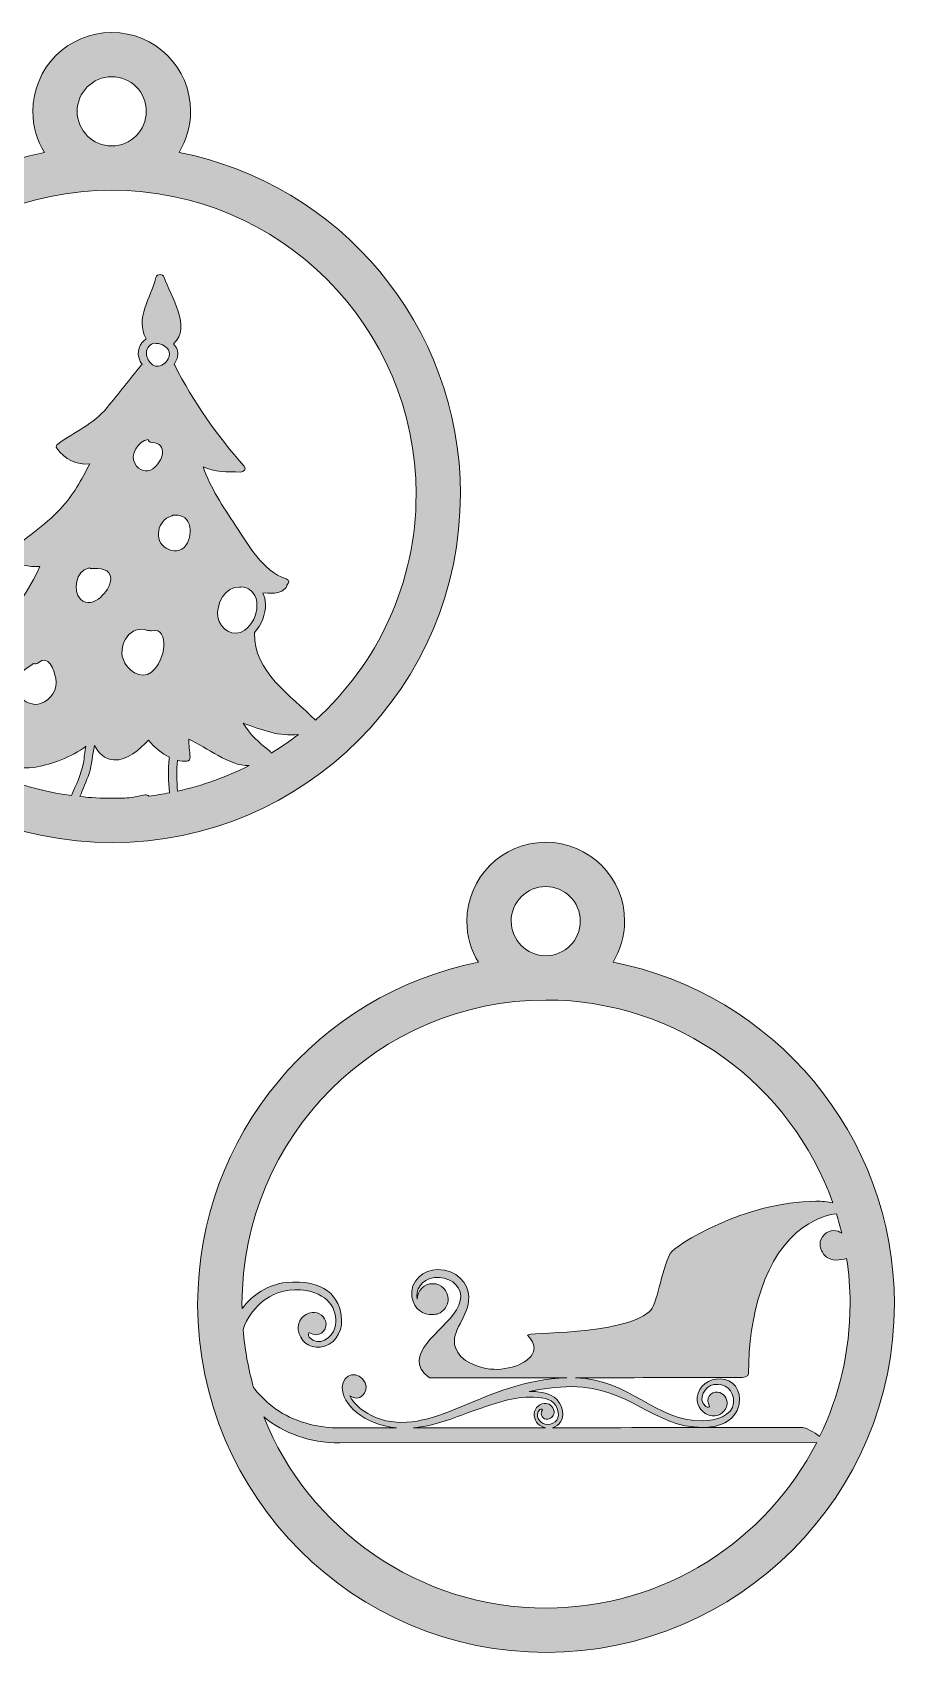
# Model space of a CAD drawing. Header units: inches. Extents: x -1104 to 5451, y -3757 to -136.
# Drawn here: x 1933 to 2419, y -3755 to -2841 of the extents above; entities that cross this region are included whole.
import ezdxf

# ---------------------------------------------------------------- set-up
doc = ezdxf.new("R2010")
doc.units = ezdxf.units.IN
doc.header["$MEASUREMENT"] = 0
doc.layers.add('Layer 1', color=7, linetype='Continuous')

# ---------------------------------------------------------------- blocks, each defined once
blk = doc.blocks.new('block 4')
at = {"layer": 'Layer 1', "true_color": 0xf8ca98}
h = blk.add_hatch(color=31, dxfattribs=at)
h.dxf.hatch_style = 2
edge = h.paths.add_edge_path()
edge.add_spline(control_points=[(2174.1, -3101.42), (2174.02, -3006.05), (2105.66, -2926.41), (2015.39, -2908.74), (2019.54, -2901.98), (2021.92, -2894.04), (2021.91, -2885.55), (2021.89, -2861.01), (2001.91, -2841.07), (1977.37, -2841.09), (1952.83, -2841.11), (1932.89, -2861.08), (1932.91, -2885.62), (1932.92, -2894.11), (1935.32, -2902.05), (1939.47, -2908.81), (1849.24, -2926.63), (1781.02, -3006.39), (1781.1, -3101.76), (1781.19, -3210.11), (1869.42, -3298.18), (1977.77, -3298.09), (2086.12, -3297.99), (2174.19, -3209.77), (2174.1, -3101.42)], knot_values=[0, 0, 0, 0, 1, 1, 1, 2, 2, 2, 3, 3, 3, 4, 4, 4, 5, 5, 5, 6, 6, 6, 7, 7, 7, 8, 8, 8, 8], degree=3, periodic=1)
edge = h.paths.add_edge_path()
edge.add_spline(control_points=[(1977.4, -2866.09), (1988.15, -2866.08), (1996.9, -2874.81), (1996.91, -2885.57), (1996.92, -2896.32), (1988.18, -2905.08), (1977.43, -2905.09), (1966.68, -2905.1), (1957.92, -2896.35), (1957.91, -2885.6), (1957.9, -2874.84), (1966.65, -2866.1), (1977.4, -2866.09)], knot_values=[0, 0, 0, 0, 1, 1, 1, 2, 2, 2, 3, 3, 3, 4, 4, 4, 4], degree=3, periodic=1)
edge = h.paths.add_edge_path()
edge.add_spline(control_points=[(2009.99, -3270), (2006.14, -3270.74), (2002.25, -3271.35), (1998.32, -3271.83), (1997.85, -3271.35), (1997.14, -3271.05), (1996.26, -3271.19), (1993.73, -3271.61), (1991.21, -3272.14), (1988.7, -3272.72), (1985.07, -3272.95), (1981.43, -3273.08), (1977.75, -3273.09), (1971.56, -3273.09), (1965.45, -3272.76), (1959.43, -3272.12), (1961.24, -3267.8), (1963.14, -3263.51), (1964.65, -3259.07), (1966.39, -3254.01), (1966.51, -3248.52), (1967.61, -3243.33), (1970, -3247.57), (1973.28, -3251.01), (1978.6, -3251.4), (1986.13, -3251.95), (1992.99, -3245.48), (1998.16, -3240.37), (2001.49, -3244.27), (2005.63, -3247.8), (2010.05, -3249.96), (2009.92, -3250.18), (2009.83, -3250.42), (2009.81, -3250.71), (2009.29, -3257), (2009.3, -3263.58), (2009.99, -3270)], knot_values=[0, 0, 0, 0, 1, 1, 1, 2, 2, 2, 3, 3, 3, 4, 4, 4, 5, 5, 5, 6, 6, 6, 7, 7, 7, 8, 8, 8, 9, 9, 9, 10, 10, 10, 11, 11, 11, 12, 12, 12, 12], degree=3, periodic=1)
edge = h.paths.add_edge_path()
edge.add_spline(control_points=[(1959.86, -3160.81), (1955.07, -3156.13), (1957.32, -3144.48), (1964.33, -3143.33), (1964.52, -3143.29), (1964.63, -3143.22), (1964.8, -3143.16), (1965.2, -3143.38), (1965.66, -3143.54), (1966.21, -3143.5), (1970.44, -3143.25), (1976.8, -3143.59), (1976.82, -3149.17), (1976.84, -3153.24), (1973.96, -3157.24), (1971, -3159.78), (1967.78, -3162.55), (1963.26, -3164.11), (1959.86, -3160.81)], knot_values=[0, 0, 0, 0, 1, 1, 1, 2, 2, 2, 3, 3, 3, 4, 4, 4, 5, 5, 5, 6, 6, 6, 6], degree=3, periodic=1)
edge = h.paths.add_edge_path()
edge.add_spline(control_points=[(1998.02, -3070.73), (1998.14, -3071.53), (1998.77, -3072.26), (2000.01, -3072.32), (2009.65, -3072.73), (2006.17, -3083.29), (2000.66, -3087.19), (1997, -3089.76), (1992.79, -3088.14), (1990.55, -3084.51), (1987.28, -3079.22), (1992.39, -3071.46), (1998.02, -3070.73)], knot_values=[0, 0, 0, 0, 1, 1, 1, 2, 2, 2, 3, 3, 3, 4, 4, 4, 4], degree=3, periodic=1)
edge = h.paths.add_edge_path()
edge.add_spline(control_points=[(1997.08, -3020.61), (1997.66, -3018.46), (1999.94, -3015.89), (2002.42, -3016.46), (2002.82, -3016.55), (2003.25, -3016.57), (2003.66, -3016.52), (2003.73, -3016.55), (2003.77, -3016.58), (2003.83, -3016.6), (2006.7, -3017.42), (2010.08, -3019.01), (2009.99, -3022.48), (2009.91, -3025.05), (2007.99, -3027.58), (2005.75, -3028.73), (2003.14, -3030.07), (2000.85, -3029.35), (1999, -3027.13), (1997.56, -3025.42), (1996.51, -3022.85), (1997.08, -3020.61)], knot_values=[0, 0, 0, 0, 1, 1, 1, 2, 2, 2, 3, 3, 3, 4, 4, 4, 5, 5, 5, 6, 6, 6, 7, 7, 7, 7], degree=3, periodic=1)
edge = h.paths.add_edge_path()
edge.add_spline(control_points=[(1997.66, -3178.36), (1998, -3178.47), (1998.33, -3178.52), (1998.63, -3178.51), (1998.98, -3178.61), (1999.38, -3178.68), (1999.84, -3178.57), (2005.59, -3177.29), (2006.95, -3182.35), (2006.72, -3187.16), (2006.48, -3192.51), (2004.15, -3198.49), (1999.88, -3201.88), (1993.82, -3206.74), (1985.75, -3200.65), (1983.79, -3194.48), (1981.03, -3185.78), (1988.07, -3175.05), (1997.66, -3178.36)], knot_values=[0, 0, 0, 0, 1, 1, 1, 2, 2, 2, 3, 3, 3, 4, 4, 4, 5, 5, 5, 6, 6, 6, 6], degree=3, periodic=1)
edge = h.paths.add_edge_path()
edge.add_spline(control_points=[(2008.08, -3131.93), (2000.76, -3127.78), (2003.33, -3116.07), (2010.95, -3113.92), (2011.38, -3113.81), (2011.68, -3113.61), (2011.89, -3113.39), (2015.93, -3112.94), (2019.56, -3114.15), (2021.04, -3118.49), (2022.32, -3122.29), (2021.56, -3126.9), (2019.35, -3130.18), (2016.55, -3134.36), (2012.13, -3134.24), (2008.08, -3131.93)], knot_values=[0, 0, 0, 0, 1, 1, 1, 2, 2, 2, 3, 3, 3, 4, 4, 4, 5, 5, 5, 5], degree=3, periodic=1)
edge = h.paths.add_edge_path()
edge.add_spline(control_points=[(2014.57, -3269.06), (2014, -3263.26), (2014, -3257.34), (2014.45, -3251.62), (2016.22, -3252.08), (2017.99, -3252.3), (2019.77, -3252.18), (2021, -3252.11), (2021.75, -3251.03), (2021.63, -3249.9), (2021.31, -3246.47), (2020.96, -3243.11), (2020.86, -3239.77), (2031.25, -3244.42), (2043.49, -3254.87), (2054.89, -3254.65), (2042.26, -3261.05), (2028.74, -3265.93), (2014.57, -3269.06)], knot_values=[0, 0, 0, 0, 1, 1, 1, 2, 2, 2, 3, 3, 3, 4, 4, 4, 5, 5, 5, 6, 6, 6, 6], degree=3, periodic=1)
edge = h.paths.add_edge_path()
edge.add_spline(control_points=[(2049.54, -3154.02), (2049.98, -3154.06), (2050.34, -3153.99), (2050.66, -3153.86), (2062.82, -3154.96), (2061.02, -3172.19), (2052.43, -3178.25), (2046.15, -3182.71), (2038.44, -3177.75), (2037.32, -3170.92), (2036.13, -3163.69), (2041.27, -3153.35), (2049.54, -3154.02)], knot_values=[0, 0, 0, 0, 1, 1, 1, 2, 2, 2, 3, 3, 3, 4, 4, 4, 4], degree=3, periodic=1)
edge = h.paths.add_edge_path()
edge.add_spline(control_points=[(2067.4, -3247.64), (2067.23, -3247.15), (2066.88, -3246.7), (2066.47, -3246.39), (2060.58, -3242.02), (2055.19, -3236.8), (2051.52, -3230.7), (2061.88, -3234.34), (2072.3, -3238.54), (2082.68, -3237.03), (2077.79, -3240.83), (2072.69, -3244.37), (2067.4, -3247.64)], knot_values=[0, 0, 0, 0, 1, 1, 1, 2, 2, 2, 3, 3, 3, 4, 4, 4, 4], degree=3, periodic=1)
edge = h.paths.add_edge_path()
edge.add_spline(control_points=[(2092.29, -3228.98), (2078.43, -3215.27), (2057.28, -3201.37), (2057.94, -3179.9), (2057.95, -3179.76), (2057.9, -3179.67), (2057.88, -3179.55), (2062.04, -3175.47), (2064.22, -3169.06), (2064.13, -3163.55), (2064.1, -3161.19), (2063.58, -3159.11), (2062.73, -3157.35), (2064.44, -3157.11), (2066.6, -3157.48), (2068.09, -3157.4), (2070.93, -3157.26), (2073.95, -3156.48), (2075.78, -3154.15), (2076.13, -3153.69), (2076.26, -3153.23), (2076.2, -3152.81), (2077.5, -3151.98), (2077.84, -3150), (2075.8, -3149.3), (2062.17, -3144.63), (2054.83, -3130.56), (2047.29, -3119.25), (2039.95, -3108.24), (2033.3, -3098.35), (2029, -3086.07), (2035.37, -3089.21), (2042.59, -3088.86), (2050.13, -3089.04), (2051.9, -3089.09), (2053.56, -3087.43), (2052.12, -3085.82), (2036.71, -3068.43), (2023.56, -3049.42), (2012.92, -3028.77), (2012.83, -3028.6), (2012.73, -3028.47), (2012.61, -3028.34), (2013.57, -3026.99), (2014.25, -3025.44), (2014.56, -3023.82), (2015.13, -3020.91), (2014.05, -3018.52), (2012.22, -3016.68), (2023.04, -3007.44), (2010.27, -2989.65), (2007.03, -2979.29), (2006.32, -2977.04), (2002.97, -2977.09), (2002.38, -2979.39), (1999.38, -2991.16), (1990.46, -3002.05), (1996.79, -3013.96), (1993.08, -3016.37), (1991.23, -3021.34), (1993.22, -3026.04), (1993.59, -3026.9), (1994.06, -3027.69), (1994.57, -3028.45), (1994.41, -3028.56), (1994.26, -3028.69), (1994.11, -3028.85), (1987.53, -3036.68), (1981.26, -3044.8), (1974.76, -3052.72), (1966.93, -3062.3), (1956.59, -3066.14), (1946.99, -3073.25), (1946.28, -3073.76), (1945.82, -3074.82), (1946.38, -3075.63), (1950.85, -3082), (1957.72, -3085.13), (1965, -3084.49), (1960.41, -3093.56), (1955.81, -3102.03), (1948.38, -3109.9), (1939.49, -3119.3), (1928.61, -3126.87), (1918.25, -3134.55), (1917.11, -3135.4), (1917.22, -3136.99), (1918.43, -3137.72), (1924.41, -3141.38), (1930.67, -3142.66), (1936.87, -3142.34), (1927.89, -3162.63), (1913.41, -3178.61), (1896.47, -3192.73), (1895.63, -3193.44), (1895.26, -3194.72), (1896.21, -3195.55), (1903.49, -3201.95), (1913.11, -3202.64), (1922.51, -3200.32), (1920.37, -3202.55), (1918.83, -3205.08), (1918.51, -3208.06), (1914.1, -3223.87), (1895.47, -3231.68), (1882.46, -3239.33), (1880.93, -3240.24), (1881.77, -3242.3), (1883.18, -3242.76), (1892.43, -3245.76), (1905.31, -3246.66), (1916.75, -3244.23), (1915.81, -3245.63), (1914.95, -3247.09), (1914.21, -3248.51), (1913.76, -3249.37), (1914.32, -3250.39), (1915.05, -3250.86), (1916.01, -3251.46), (1917.04, -3252.19), (1918.12, -3252.62), (1918.27, -3252.78), (1918.42, -3252.96), (1918.66, -3253.11), (1927.06, -3258.55), (1938.25, -3255.14), (1946.93, -3252.09), (1952.04, -3250.29), (1956.98, -3247.79), (1961.49, -3244.75), (1961.97, -3244.43), (1962.4, -3244.02), (1962.84, -3243.64), (1962.28, -3246.77), (1961.94, -3249.97), (1961.42, -3253.07), (1960.3, -3259.49), (1957.27, -3265.52), (1954.66, -3271.55), (1870.96, -3260.31), (1806.17, -3188.47), (1806.1, -3101.73), (1806.02, -3007.16), (1882.88, -2930.17), (1977.45, -2930.09), (2072.02, -2930), (2149.02, -3006.87), (2149.1, -3101.44), (2149.14, -3152), (2127.18, -3197.53), (2092.29, -3228.98)], knot_values=[0, 0, 0, 0, 1, 1, 1, 2, 2, 2, 3, 3, 3, 4, 4, 4, 5, 5, 5, 6, 6, 6, 7, 7, 7, 8, 8, 8, 9, 9, 9, 10, 10, 10, 11, 11, 11, 12, 12, 12, 13, 13, 13, 14, 14, 14, 15, 15, 15, 16, 16, 16, 17, 17, 17, 18, 18, 18, 19, 19, 19, 20, 20, 20, 21, 21, 21, 22, 22, 22, 23, 23, 23, 24, 24, 24, 25, 25, 25, 26, 26, 26, 27, 27, 27, 28, 28, 28, 29, 29, 29, 30, 30, 30, 31, 31, 31, 32, 32, 32, 33, 33, 33, 34, 34, 34, 35, 35, 35, 36, 36, 36, 37, 37, 37, 38, 38, 38, 39, 39, 39, 40, 40, 40, 41, 41, 41, 42, 42, 42, 43, 43, 43, 44, 44, 44, 45, 45, 45, 46, 46, 46, 47, 47, 47, 48, 48, 48, 49, 49, 49, 50, 50, 50, 50], degree=3, periodic=1)
edge = h.paths.add_edge_path()
edge.add_spline(control_points=[(1937.33, -3219.64), (1930.27, -3222.04), (1921.15, -3214.24), (1923.42, -3206.91), (1924.74, -3202.64), (1929.33, -3199.69), (1933.28, -3197.1), (1934.18, -3197.35), (1935.2, -3197.27), (1935.9, -3196.63), (1941.66, -3191.27), (1945, -3200.85), (1945.85, -3205.36), (1947.04, -3211.67), (1943.31, -3217.59), (1937.33, -3219.64)], knot_values=[0, 0, 0, 0, 1, 1, 1, 2, 2, 2, 3, 3, 3, 4, 4, 4, 5, 5, 5, 5], degree=3, periodic=1)
h = blk.add_hatch(color=31, dxfattribs=at)
h.dxf.hatch_style = 2
edge = h.paths.add_edge_path()
edge.add_spline(control_points=[(2260.19, -3365.53), (2264.32, -3358.77), (2266.71, -3350.83), (2266.71, -3342.34), (2266.69, -3317.8), (2246.71, -3297.85), (2222.17, -3297.88), (2197.63, -3297.9), (2177.69, -3317.87), (2177.71, -3342.41), (2177.71, -3350.9), (2180.11, -3358.84), (2184.27, -3365.6), (2094.03, -3383.42), (2025.81, -3463.17), (2025.89, -3558.54), (2025.99, -3666.89), (2114.21, -3754.97), (2222.56, -3754.87), (2330.91, -3754.78), (2418.99, -3666.56), (2418.89, -3558.21), (2418.81, -3462.84), (2350.44, -3383.19), (2260.19, -3365.53)], knot_values=[0, 0, 0, 0, 1, 1, 1, 2, 2, 2, 3, 3, 3, 4, 4, 4, 5, 5, 5, 6, 6, 6, 7, 7, 7, 8, 8, 8, 8], degree=3, periodic=1)
edge = h.paths.add_edge_path()
edge.add_spline(control_points=[(2222.19, -3322.88), (2232.94, -3322.87), (2241.7, -3331.6), (2241.71, -3342.36), (2241.72, -3353.11), (2232.97, -3361.87), (2222.22, -3361.88), (2211.46, -3361.88), (2202.72, -3353.14), (2202.71, -3342.39), (2202.7, -3331.63), (2211.43, -3322.88), (2222.19, -3322.88)], knot_values=[0, 0, 0, 0, 1, 1, 1, 2, 2, 2, 3, 3, 3, 4, 4, 4, 4], degree=3, periodic=1)
edge = h.paths.add_edge_path()
edge.add_spline(control_points=[(2222.24, -3386.88), (2296.87, -3386.81), (2360.56, -3434.68), (2384.13, -3501.35), (2381.22, -3500.69), (2378, -3500.34), (2374.54, -3500.34), (2334.86, -3500.38), (2294.69, -3525.33), (2292.44, -3529.84), (2287.13, -3540.47), (2285.29, -3558.66), (2280.57, -3562.76), (2265.4, -3575.98), (2210.55, -3574.21), (2211.89, -3575.95), (2215.48, -3579.65), (2215.75, -3582.42), (2215.58, -3583.94), (2214.8, -3591.09), (2201.64, -3596.2), (2190.99, -3595.04), (2184.88, -3594.37), (2173.88, -3591.03), (2171.29, -3582.96), (2168.07, -3572.91), (2178.86, -3566.54), (2178.85, -3554.24), (2178.85, -3546.65), (2171.87, -3538.87), (2161.2, -3538.87), (2153.51, -3538.88), (2145.33, -3545.21), (2146.76, -3554.37), (2147.89, -3561.65), (2152.94, -3564.36), (2158.46, -3564.31), (2159.1, -3564.3), (2162.33, -3564.26), (2164.54, -3561.82), (2166.16, -3560.23), (2167.17, -3558.03), (2167.16, -3555.58), (2167.16, -3550.77), (2163.26, -3546.87), (2158.44, -3546.87), (2153.63, -3546.88), (2149.73, -3550.78), (2149.73, -3555.6), (2148.64, -3550.8), (2151.93, -3544.3), (2159.46, -3543.39), (2167.15, -3542.46), (2174.23, -3547.58), (2174.24, -3553.83), (2174.25, -3568.15), (2147.97, -3579.2), (2151.1, -3592.61), (2151.92, -3596.13), (2154.64, -3598.53), (2156.75, -3599.99), (2156.75, -3599.99), (2234.06, -3599.92), (2234.06, -3599.92), (2186.75, -3601.33), (2157.92, -3635.02), (2126.12, -3622.28), (2120.3, -3619.95), (2114.63, -3615.65), (2111.63, -3610.09), (2116.77, -3614.09), (2122.82, -3608.31), (2120.36, -3602.79), (2117.08, -3595.43), (2107.63, -3597.53), (2107.43, -3605.17), (2107.17, -3614.76), (2119.75, -3626.48), (2138.1, -3628.21), (2120.41, -3628.22), (2108.1, -3628.23), (2104.96, -3628.24), (2103.61, -3628.24), (2102.11, -3628.17), (2100.52, -3628.03), (2087.62, -3626.93), (2075.49, -3622.67), (2066.36, -3614.79), (2062.76, -3611.69), (2059.82, -3608.58), (2057.46, -3605.45), (2054.46, -3594.94), (2052.44, -3584.02), (2051.5, -3572.8), (2055.63, -3560.13), (2068.79, -3547.5), (2087.31, -3550.79), (2100.68, -3553.15), (2105.63, -3563.04), (2103.26, -3571.83), (2101.83, -3577.15), (2094.11, -3583.19), (2088.8, -3576.97), (2088.27, -3576.35), (2088.21, -3574.09), (2088.91, -3574.52), (2094.02, -3577.62), (2098.82, -3573.76), (2098.3, -3569.29), (2097.84, -3565.4), (2094.31, -3562.62), (2090.42, -3563.07), (2085.55, -3563.65), (2082.07, -3568.06), (2082.64, -3572.93), (2083.36, -3579.01), (2088.87, -3583.36), (2094.96, -3582.64), (2102.56, -3581.75), (2107.43, -3574.9), (2107.1, -3567.25), (2106.54, -3554.07), (2096.83, -3544), (2075.77, -3546.22), (2065.91, -3547.25), (2056.65, -3553.13), (2050.93, -3560.93), (2050.91, -3560.13), (2050.89, -3559.33), (2050.89, -3558.52), (2050.81, -3463.95), (2127.68, -3386.96), (2222.24, -3386.88)], knot_values=[0, 0, 0, 0, 1, 1, 1, 2, 2, 2, 3, 3, 3, 4, 4, 4, 5, 5, 5, 6, 6, 6, 7, 7, 7, 8, 8, 8, 9, 9, 9, 10, 10, 10, 11, 11, 11, 12, 12, 12, 13, 13, 13, 14, 14, 14, 15, 15, 15, 16, 16, 16, 17, 17, 17, 18, 18, 18, 19, 19, 19, 20, 20, 20, 21, 21, 21, 22, 22, 22, 23, 23, 23, 24, 24, 24, 25, 25, 25, 26, 26, 26, 27, 27, 27, 28, 28, 28, 29, 29, 29, 30, 30, 30, 31, 31, 31, 32, 32, 32, 33, 33, 33, 34, 34, 34, 35, 35, 35, 36, 36, 36, 37, 37, 37, 38, 38, 38, 39, 39, 39, 40, 40, 40, 41, 41, 41, 42, 42, 42, 43, 43, 43, 44, 44, 44, 44], degree=3, periodic=1)
edge = h.paths.add_edge_path()
edge.add_spline(control_points=[(2223.34, -3623.32), (2225.56, -3623.05), (2227.14, -3621.04), (2226.88, -3618.82), (2226.56, -3616.05), (2224.04, -3614.07), (2221.27, -3614.39), (2217.8, -3614.8), (2215.32, -3617.95), (2215.73, -3621.41), (2216.15, -3624.97), (2218.82, -3627.46), (2222.17, -3628.13), (2194.98, -3628.16), (2168.57, -3628.18), (2147.65, -3628.2), (2158.09, -3627.2), (2167.92, -3623.69), (2178.13, -3619.69), (2198.94, -3612.52), (2204.74, -3610.39), (2217.77, -3611.02), (2223.44, -3611.28), (2228.24, -3613.34), (2229.3, -3619.29), (2230.17, -3624.17), (2226.02, -3626.79), (2221.89, -3626.15), (2218.79, -3625.66), (2215.42, -3620.93), (2218.96, -3617.9), (2219.32, -3617.6), (2220.6, -3617.57), (2220.36, -3617.97), (2218.59, -3620.88), (2220.79, -3623.62), (2223.34, -3623.32)], knot_values=[0, 0, 0, 0, 1, 1, 1, 2, 2, 2, 3, 3, 3, 4, 4, 4, 5, 5, 5, 6, 6, 6, 7, 7, 7, 8, 8, 8, 9, 9, 9, 10, 10, 10, 11, 11, 11, 12, 12, 12, 12], degree=3, periodic=1)
edge = h.paths.add_edge_path()
edge.add_spline(control_points=[(2222.54, -3729.87), (2150.38, -3729.94), (2088.46, -3685.19), (2063.13, -3621.98), (2074.71, -3631.36), (2088.88, -3636.67), (2106.06, -3636.66), (2106.06, -3636.66), (2375.08, -3636.43), (2375.08, -3636.43), (2346.65, -3691.81), (2288.96, -3729.82), (2222.54, -3729.87)], knot_values=[0, 0, 0, 0, 1, 1, 1, 2, 2, 2, 3, 3, 3, 4, 4, 4, 4], degree=3, periodic=1)
edge = h.paths.add_edge_path()
edge.add_spline(control_points=[(2376.71, -3633.15), (2373.78, -3630.55), (2368.76, -3628.01), (2366.99, -3628.01), (2366.99, -3628.01), (2294.75, -3628.07), (2226.02, -3628.13), (2229.84, -3627.27), (2232.47, -3623.37), (2231.68, -3618.83), (2230.44, -3611.69), (2224.98, -3608.62), (2217.39, -3607.86), (2216.1, -3607.73), (2214.57, -3607.7), (2212.81, -3607.78), (2220.26, -3606.07), (2228.25, -3604.96), (2237.03, -3604.96), (2269.72, -3604.93), (2282.65, -3627.99), (2310.81, -3627.96), (2318.92, -3627.96), (2329.22, -3625.21), (2331.26, -3614.76), (2332.76, -3607.07), (2327.73, -3600.54), (2320.77, -3600.55), (2314.22, -3600.28), (2308.46, -3604.42), (2307.71, -3610.93), (2307.11, -3616.13), (2310.84, -3620.85), (2316.04, -3621.45), (2320.21, -3621.93), (2323.98, -3618.95), (2324.46, -3614.79), (2324.85, -3611.45), (2322.46, -3608.44), (2319.13, -3608.05), (2315.31, -3607.6), (2312.01, -3611.72), (2314.67, -3616.09), (2315.03, -3616.69), (2313.11, -3616.64), (2312.57, -3616.19), (2307.24, -3611.65), (2312.29, -3604.55), (2316.95, -3603.81), (2323.15, -3602.82), (2328.64, -3606.66), (2328.1, -3614.08), (2327.56, -3621.5), (2317.8, -3624.25), (2310.94, -3624.26), (2310.94, -3624.26), (2310.8, -3624.26), (2310.8, -3624.26), (2283.25, -3624.28), (2270.26, -3600.9), (2239.09, -3599.92), (2239.09, -3599.92), (2261.84, -3599.9), (2261.84, -3599.9), (2261.84, -3599.9), (2327.36, -3599.84), (2330.64, -3599.84), (2333.92, -3599.84), (2336.59, -3599.32), (2336.59, -3597.47), (2336.56, -3565.79), (2345.65, -3529.9), (2367.69, -3515.01), (2375.66, -3509.62), (2381.69, -3507.64), (2386.19, -3507.52), (2387.3, -3511.08), (2388.29, -3514.69), (2389.17, -3518.35), (2387.9, -3517.46), (2386.37, -3516.94), (2384.71, -3516.94), (2380.4, -3516.95), (2376.92, -3520.44), (2376.92, -3524.74), (2376.92, -3525.96), (2377.21, -3527.1), (2377.71, -3528.13), (2378.94, -3530.91), (2381.63, -3533.56), (2385.75, -3533.55), (2388.09, -3533.55), (2390.15, -3533.2), (2391.95, -3532.59), (2393.22, -3540.95), (2393.89, -3549.51), (2393.89, -3558.23), (2393.92, -3585.07), (2387.73, -3610.49), (2376.71, -3633.15)], knot_values=[0, 0, 0, 0, 1, 1, 1, 2, 2, 2, 3, 3, 3, 4, 4, 4, 5, 5, 5, 6, 6, 6, 7, 7, 7, 8, 8, 8, 9, 9, 9, 10, 10, 10, 11, 11, 11, 12, 12, 12, 13, 13, 13, 14, 14, 14, 15, 15, 15, 16, 16, 16, 17, 17, 17, 18, 18, 18, 19, 19, 19, 20, 20, 20, 21, 21, 21, 22, 22, 22, 23, 23, 23, 24, 24, 24, 25, 25, 25, 26, 26, 26, 27, 27, 27, 28, 28, 28, 29, 29, 29, 30, 30, 30, 31, 31, 31, 32, 32, 32, 33, 33, 33, 33], degree=3, periodic=1)
at = {"layer": 'Layer 1', "lineweight": 0}
for points, knots in [([(2174.1, -3101.42), (2174.02, -3006.05), (2105.66, -2926.41), (2015.39, -2908.74), (2019.54, -2901.98), (2021.92, -2894.04), (2021.91, -2885.55), (2021.89, -2861.01), (2001.91, -2841.07), (1977.37, -2841.09), (1952.83, -2841.11), (1932.89, -2861.08), (1932.91, -2885.62), (1932.92, -2894.11), (1935.32, -2902.05), (1939.47, -2908.81), (1849.24, -2926.63), (1781.02, -3006.39), (1781.1, -3101.76), (1781.19, -3210.11), (1869.42, -3298.18), (1977.77, -3298.09), (2086.12, -3297.99), (2174.19, -3209.77), (2174.1, -3101.42)], [0, 0, 0, 0, 1, 1, 1, 2, 2, 2, 3, 3, 3, 4, 4, 4, 5, 5, 5, 6, 6, 6, 7, 7, 7, 8, 8, 8, 8]), ([(1977.4, -2866.09), (1988.15, -2866.08), (1996.9, -2874.81), (1996.91, -2885.57), (1996.92, -2896.32), (1988.18, -2905.08), (1977.43, -2905.09), (1966.68, -2905.1), (1957.92, -2896.35), (1957.91, -2885.6), (1957.9, -2874.84), (1966.65, -2866.1), (1977.4, -2866.09)], [0, 0, 0, 0, 1, 1, 1, 2, 2, 2, 3, 3, 3, 4, 4, 4, 4]), ([(2092.29, -3228.98), (2078.43, -3215.27), (2057.28, -3201.37), (2057.94, -3179.9), (2057.95, -3179.76), (2057.9, -3179.67), (2057.88, -3179.55), (2062.04, -3175.47), (2064.22, -3169.06), (2064.13, -3163.55), (2064.1, -3161.19), (2063.58, -3159.11), (2062.73, -3157.35), (2064.44, -3157.11), (2066.6, -3157.48), (2068.09, -3157.4), (2070.93, -3157.26), (2073.95, -3156.48), (2075.78, -3154.15), (2076.13, -3153.69), (2076.26, -3153.23), (2076.2, -3152.81), (2077.5, -3151.98), (2077.84, -3150), (2075.8, -3149.3), (2062.17, -3144.63), (2054.83, -3130.56), (2047.29, -3119.25), (2039.95, -3108.24), (2033.3, -3098.35), (2029, -3086.07), (2035.37, -3089.21), (2042.59, -3088.86), (2050.13, -3089.04), (2051.9, -3089.09), (2053.56, -3087.43), (2052.12, -3085.82), (2036.71, -3068.43), (2023.56, -3049.42), (2012.92, -3028.77), (2012.83, -3028.6), (2012.73, -3028.47), (2012.61, -3028.34), (2013.57, -3026.99), (2014.25, -3025.44), (2014.56, -3023.82), (2015.13, -3020.91), (2014.05, -3018.52), (2012.22, -3016.68), (2023.04, -3007.44), (2010.27, -2989.65), (2007.03, -2979.29), (2006.32, -2977.04), (2002.97, -2977.09), (2002.38, -2979.39), (1999.38, -2991.16), (1990.46, -3002.05), (1996.79, -3013.96), (1993.08, -3016.37), (1991.23, -3021.34), (1993.22, -3026.04), (1993.59, -3026.9), (1994.06, -3027.69), (1994.57, -3028.45), (1994.41, -3028.56), (1994.26, -3028.69), (1994.11, -3028.85), (1987.53, -3036.68), (1981.26, -3044.8), (1974.76, -3052.72), (1966.93, -3062.3), (1956.59, -3066.14), (1946.99, -3073.25), (1946.28, -3073.76), (1945.82, -3074.82), (1946.38, -3075.63), (1950.85, -3082), (1957.72, -3085.13), (1965, -3084.49), (1960.41, -3093.56), (1955.81, -3102.03), (1948.38, -3109.9), (1939.49, -3119.3), (1928.61, -3126.87), (1918.25, -3134.55), (1917.11, -3135.4), (1917.22, -3136.99), (1918.43, -3137.72), (1924.41, -3141.38), (1930.67, -3142.66), (1936.87, -3142.34), (1927.89, -3162.63), (1913.41, -3178.61), (1896.47, -3192.73), (1895.63, -3193.44), (1895.26, -3194.72), (1896.21, -3195.55), (1903.49, -3201.95), (1913.11, -3202.64), (1922.51, -3200.32), (1920.37, -3202.55), (1918.83, -3205.08), (1918.51, -3208.06), (1914.1, -3223.87), (1895.47, -3231.68), (1882.46, -3239.33), (1880.93, -3240.24), (1881.77, -3242.3), (1883.18, -3242.76), (1892.43, -3245.76), (1905.31, -3246.66), (1916.75, -3244.23), (1915.81, -3245.63), (1914.95, -3247.09), (1914.21, -3248.51), (1913.76, -3249.37), (1914.32, -3250.39), (1915.05, -3250.86), (1916.01, -3251.46), (1917.04, -3252.19), (1918.12, -3252.62), (1918.27, -3252.78), (1918.42, -3252.96), (1918.66, -3253.11), (1927.06, -3258.55), (1938.25, -3255.14), (1946.93, -3252.09), (1952.04, -3250.29), (1956.98, -3247.79), (1961.49, -3244.75), (1961.97, -3244.43), (1962.4, -3244.02), (1962.84, -3243.64), (1962.28, -3246.77), (1961.94, -3249.97), (1961.42, -3253.07), (1960.3, -3259.49), (1957.27, -3265.52), (1954.66, -3271.55), (1870.96, -3260.31), (1806.17, -3188.47), (1806.1, -3101.73), (1806.02, -3007.16), (1882.88, -2930.17), (1977.45, -2930.09), (2072.02, -2930), (2149.02, -3006.87), (2149.1, -3101.44), (2149.14, -3152), (2127.18, -3197.53), (2092.29, -3228.98)], [0, 0, 0, 0, 1, 1, 1, 2, 2, 2, 3, 3, 3, 4, 4, 4, 5, 5, 5, 6, 6, 6, 7, 7, 7, 8, 8, 8, 9, 9, 9, 10, 10, 10, 11, 11, 11, 12, 12, 12, 13, 13, 13, 14, 14, 14, 15, 15, 15, 16, 16, 16, 17, 17, 17, 18, 18, 18, 19, 19, 19, 20, 20, 20, 21, 21, 21, 22, 22, 22, 23, 23, 23, 24, 24, 24, 25, 25, 25, 26, 26, 26, 27, 27, 27, 28, 28, 28, 29, 29, 29, 30, 30, 30, 31, 31, 31, 32, 32, 32, 33, 33, 33, 34, 34, 34, 35, 35, 35, 36, 36, 36, 37, 37, 37, 38, 38, 38, 39, 39, 39, 40, 40, 40, 41, 41, 41, 42, 42, 42, 43, 43, 43, 44, 44, 44, 45, 45, 45, 46, 46, 46, 47, 47, 47, 48, 48, 48, 49, 49, 49, 50, 50, 50, 50]), ([(1997.08, -3020.61), (1997.66, -3018.46), (1999.94, -3015.89), (2002.42, -3016.46), (2002.82, -3016.55), (2003.25, -3016.57), (2003.66, -3016.52), (2003.73, -3016.55), (2003.77, -3016.58), (2003.83, -3016.6), (2006.7, -3017.42), (2010.08, -3019.01), (2009.99, -3022.48), (2009.91, -3025.05), (2007.99, -3027.58), (2005.75, -3028.73), (2003.14, -3030.07), (2000.85, -3029.35), (1999, -3027.13), (1997.56, -3025.42), (1996.51, -3022.85), (1997.08, -3020.61)], [0, 0, 0, 0, 1, 1, 1, 2, 2, 2, 3, 3, 3, 4, 4, 4, 5, 5, 5, 6, 6, 6, 7, 7, 7, 7]), ([(1998.02, -3070.73), (1998.14, -3071.53), (1998.77, -3072.26), (2000.01, -3072.32), (2009.65, -3072.73), (2006.17, -3083.29), (2000.66, -3087.19), (1997, -3089.76), (1992.79, -3088.14), (1990.55, -3084.51), (1987.28, -3079.22), (1992.39, -3071.46), (1998.02, -3070.73)], [0, 0, 0, 0, 1, 1, 1, 2, 2, 2, 3, 3, 3, 4, 4, 4, 4]), ([(2008.08, -3131.93), (2000.76, -3127.78), (2003.33, -3116.07), (2010.95, -3113.92), (2011.38, -3113.81), (2011.68, -3113.61), (2011.89, -3113.39), (2015.93, -3112.94), (2019.56, -3114.15), (2021.04, -3118.49), (2022.32, -3122.29), (2021.56, -3126.9), (2019.35, -3130.18), (2016.55, -3134.36), (2012.13, -3134.24), (2008.08, -3131.93)], [0, 0, 0, 0, 1, 1, 1, 2, 2, 2, 3, 3, 3, 4, 4, 4, 5, 5, 5, 5]), ([(1959.86, -3160.81), (1955.07, -3156.13), (1957.32, -3144.48), (1964.33, -3143.33), (1964.52, -3143.29), (1964.63, -3143.22), (1964.8, -3143.16), (1965.2, -3143.38), (1965.66, -3143.54), (1966.21, -3143.5), (1970.44, -3143.25), (1976.8, -3143.59), (1976.82, -3149.17), (1976.84, -3153.24), (1973.96, -3157.24), (1971, -3159.78), (1967.78, -3162.55), (1963.26, -3164.11), (1959.86, -3160.81)], [0, 0, 0, 0, 1, 1, 1, 2, 2, 2, 3, 3, 3, 4, 4, 4, 5, 5, 5, 6, 6, 6, 6]), ([(2049.54, -3154.02), (2049.98, -3154.06), (2050.34, -3153.99), (2050.66, -3153.86), (2062.82, -3154.96), (2061.02, -3172.19), (2052.43, -3178.25), (2046.15, -3182.71), (2038.44, -3177.75), (2037.32, -3170.92), (2036.13, -3163.69), (2041.27, -3153.35), (2049.54, -3154.02)], [0, 0, 0, 0, 1, 1, 1, 2, 2, 2, 3, 3, 3, 4, 4, 4, 4]), ([(1997.66, -3178.36), (1998, -3178.47), (1998.33, -3178.52), (1998.63, -3178.51), (1998.98, -3178.61), (1999.38, -3178.68), (1999.84, -3178.57), (2005.59, -3177.29), (2006.95, -3182.35), (2006.72, -3187.16), (2006.48, -3192.51), (2004.15, -3198.49), (1999.88, -3201.88), (1993.82, -3206.74), (1985.75, -3200.65), (1983.79, -3194.48), (1981.03, -3185.78), (1988.07, -3175.05), (1997.66, -3178.36)], [0, 0, 0, 0, 1, 1, 1, 2, 2, 2, 3, 3, 3, 4, 4, 4, 5, 5, 5, 6, 6, 6, 6]), ([(1937.33, -3219.64), (1930.27, -3222.04), (1921.15, -3214.24), (1923.42, -3206.91), (1924.74, -3202.64), (1929.33, -3199.69), (1933.28, -3197.1), (1934.18, -3197.35), (1935.2, -3197.27), (1935.9, -3196.63), (1941.66, -3191.27), (1945, -3200.85), (1945.85, -3205.36), (1947.04, -3211.67), (1943.31, -3217.59), (1937.33, -3219.64)], [0, 0, 0, 0, 1, 1, 1, 2, 2, 2, 3, 3, 3, 4, 4, 4, 5, 5, 5, 5]), ([(2067.4, -3247.64), (2067.23, -3247.15), (2066.88, -3246.7), (2066.47, -3246.39), (2060.58, -3242.02), (2055.19, -3236.8), (2051.52, -3230.7), (2061.88, -3234.34), (2072.3, -3238.54), (2082.68, -3237.03), (2077.79, -3240.83), (2072.69, -3244.37), (2067.4, -3247.64)], [0, 0, 0, 0, 1, 1, 1, 2, 2, 2, 3, 3, 3, 4, 4, 4, 4]), ([(2009.99, -3270), (2006.14, -3270.74), (2002.25, -3271.35), (1998.32, -3271.83), (1997.85, -3271.35), (1997.14, -3271.05), (1996.26, -3271.19), (1993.73, -3271.61), (1991.21, -3272.14), (1988.7, -3272.72), (1985.07, -3272.95), (1981.43, -3273.08), (1977.75, -3273.09), (1971.56, -3273.09), (1965.45, -3272.76), (1959.43, -3272.12), (1961.24, -3267.8), (1963.14, -3263.51), (1964.65, -3259.07), (1966.39, -3254.01), (1966.51, -3248.52), (1967.61, -3243.33), (1970, -3247.57), (1973.28, -3251.01), (1978.6, -3251.4), (1986.13, -3251.95), (1992.99, -3245.48), (1998.16, -3240.37), (2001.49, -3244.27), (2005.63, -3247.8), (2010.05, -3249.96), (2009.92, -3250.18), (2009.83, -3250.42), (2009.81, -3250.71), (2009.29, -3257), (2009.3, -3263.58), (2009.99, -3270)], [0, 0, 0, 0, 1, 1, 1, 2, 2, 2, 3, 3, 3, 4, 4, 4, 5, 5, 5, 6, 6, 6, 7, 7, 7, 8, 8, 8, 9, 9, 9, 10, 10, 10, 11, 11, 11, 12, 12, 12, 12]), ([(2014.57, -3269.06), (2014, -3263.26), (2014, -3257.34), (2014.45, -3251.62), (2016.22, -3252.08), (2017.99, -3252.3), (2019.77, -3252.18), (2021, -3252.11), (2021.75, -3251.03), (2021.63, -3249.9), (2021.31, -3246.47), (2020.96, -3243.11), (2020.86, -3239.77), (2031.25, -3244.42), (2043.49, -3254.87), (2054.89, -3254.65), (2042.26, -3261.05), (2028.74, -3265.93), (2014.57, -3269.06)], [0, 0, 0, 0, 1, 1, 1, 2, 2, 2, 3, 3, 3, 4, 4, 4, 5, 5, 5, 6, 6, 6, 6]), ([(2260.19, -3365.53), (2264.32, -3358.77), (2266.71, -3350.83), (2266.71, -3342.34), (2266.69, -3317.8), (2246.71, -3297.85), (2222.17, -3297.88), (2197.63, -3297.9), (2177.69, -3317.87), (2177.71, -3342.41), (2177.71, -3350.9), (2180.11, -3358.84), (2184.27, -3365.6), (2094.03, -3383.42), (2025.81, -3463.17), (2025.89, -3558.54), (2025.99, -3666.89), (2114.21, -3754.97), (2222.56, -3754.87), (2330.91, -3754.78), (2418.99, -3666.56), (2418.89, -3558.21), (2418.81, -3462.84), (2350.44, -3383.19), (2260.19, -3365.53)], [0, 0, 0, 0, 1, 1, 1, 2, 2, 2, 3, 3, 3, 4, 4, 4, 5, 5, 5, 6, 6, 6, 7, 7, 7, 8, 8, 8, 8]), ([(2222.19, -3322.88), (2232.94, -3322.87), (2241.7, -3331.6), (2241.71, -3342.36), (2241.72, -3353.11), (2232.97, -3361.87), (2222.22, -3361.88), (2211.46, -3361.88), (2202.72, -3353.14), (2202.71, -3342.39), (2202.7, -3331.63), (2211.43, -3322.88), (2222.19, -3322.88)], [0, 0, 0, 0, 1, 1, 1, 2, 2, 2, 3, 3, 3, 4, 4, 4, 4]), ([(2222.24, -3386.88), (2296.87, -3386.81), (2360.56, -3434.68), (2384.13, -3501.35), (2381.22, -3500.69), (2378, -3500.34), (2374.54, -3500.34), (2334.86, -3500.38), (2294.69, -3525.33), (2292.44, -3529.84), (2287.13, -3540.47), (2285.29, -3558.66), (2280.57, -3562.76), (2265.4, -3575.98), (2210.55, -3574.21), (2211.89, -3575.95), (2215.48, -3579.65), (2215.75, -3582.42), (2215.58, -3583.94), (2214.8, -3591.09), (2201.64, -3596.2), (2190.99, -3595.04), (2184.88, -3594.37), (2173.88, -3591.03), (2171.29, -3582.96), (2168.07, -3572.91), (2178.86, -3566.54), (2178.85, -3554.24), (2178.85, -3546.65), (2171.87, -3538.87), (2161.2, -3538.87), (2153.51, -3538.88), (2145.33, -3545.21), (2146.76, -3554.37), (2147.89, -3561.65), (2152.94, -3564.36), (2158.46, -3564.31), (2159.1, -3564.3), (2162.33, -3564.26), (2164.54, -3561.82), (2166.16, -3560.23), (2167.17, -3558.03), (2167.16, -3555.58), (2167.16, -3550.77), (2163.26, -3546.87), (2158.44, -3546.87), (2153.63, -3546.88), (2149.73, -3550.78), (2149.73, -3555.6), (2148.64, -3550.8), (2151.93, -3544.3), (2159.46, -3543.39), (2167.15, -3542.46), (2174.23, -3547.58), (2174.24, -3553.83), (2174.25, -3568.15), (2147.97, -3579.2), (2151.1, -3592.61), (2151.92, -3596.13), (2154.64, -3598.53), (2156.75, -3599.99), (2156.75, -3599.99), (2234.06, -3599.92), (2234.06, -3599.92), (2186.75, -3601.33), (2157.92, -3635.02), (2126.12, -3622.28), (2120.3, -3619.95), (2114.63, -3615.65), (2111.63, -3610.09), (2116.77, -3614.09), (2122.82, -3608.31), (2120.36, -3602.79), (2117.08, -3595.43), (2107.63, -3597.53), (2107.43, -3605.17), (2107.17, -3614.76), (2119.75, -3626.48), (2138.1, -3628.21), (2120.41, -3628.22), (2108.1, -3628.23), (2104.96, -3628.24), (2103.61, -3628.24), (2102.11, -3628.17), (2100.52, -3628.03), (2087.62, -3626.93), (2075.49, -3622.67), (2066.36, -3614.79), (2062.76, -3611.69), (2059.82, -3608.58), (2057.46, -3605.45), (2054.46, -3594.94), (2052.44, -3584.02), (2051.5, -3572.8), (2055.63, -3560.13), (2068.79, -3547.5), (2087.31, -3550.79), (2100.68, -3553.15), (2105.63, -3563.04), (2103.26, -3571.83), (2101.83, -3577.15), (2094.11, -3583.19), (2088.8, -3576.97), (2088.27, -3576.35), (2088.21, -3574.09), (2088.91, -3574.52), (2094.02, -3577.62), (2098.82, -3573.76), (2098.3, -3569.29), (2097.84, -3565.4), (2094.31, -3562.62), (2090.42, -3563.07), (2085.55, -3563.65), (2082.07, -3568.06), (2082.64, -3572.93), (2083.36, -3579.01), (2088.87, -3583.36), (2094.96, -3582.64), (2102.56, -3581.75), (2107.43, -3574.9), (2107.1, -3567.25), (2106.54, -3554.07), (2096.83, -3544), (2075.77, -3546.22), (2065.91, -3547.25), (2056.65, -3553.13), (2050.93, -3560.93), (2050.91, -3560.13), (2050.89, -3559.33), (2050.89, -3558.52), (2050.81, -3463.95), (2127.68, -3386.96), (2222.24, -3386.88)], [0, 0, 0, 0, 1, 1, 1, 2, 2, 2, 3, 3, 3, 4, 4, 4, 5, 5, 5, 6, 6, 6, 7, 7, 7, 8, 8, 8, 9, 9, 9, 10, 10, 10, 11, 11, 11, 12, 12, 12, 13, 13, 13, 14, 14, 14, 15, 15, 15, 16, 16, 16, 17, 17, 17, 18, 18, 18, 19, 19, 19, 20, 20, 20, 21, 21, 21, 22, 22, 22, 23, 23, 23, 24, 24, 24, 25, 25, 25, 26, 26, 26, 27, 27, 27, 28, 28, 28, 29, 29, 29, 30, 30, 30, 31, 31, 31, 32, 32, 32, 33, 33, 33, 34, 34, 34, 35, 35, 35, 36, 36, 36, 37, 37, 37, 38, 38, 38, 39, 39, 39, 40, 40, 40, 41, 41, 41, 42, 42, 42, 43, 43, 43, 44, 44, 44, 44]), ([(2376.71, -3633.15), (2373.78, -3630.55), (2368.76, -3628.01), (2366.99, -3628.01), (2366.99, -3628.01), (2294.75, -3628.07), (2226.02, -3628.13), (2229.84, -3627.27), (2232.47, -3623.37), (2231.68, -3618.83), (2230.44, -3611.69), (2224.98, -3608.62), (2217.39, -3607.86), (2216.1, -3607.73), (2214.57, -3607.7), (2212.81, -3607.78), (2220.26, -3606.07), (2228.25, -3604.96), (2237.03, -3604.96), (2269.72, -3604.93), (2282.65, -3627.99), (2310.81, -3627.96), (2318.92, -3627.96), (2329.22, -3625.21), (2331.26, -3614.76), (2332.76, -3607.07), (2327.73, -3600.54), (2320.77, -3600.55), (2314.22, -3600.28), (2308.46, -3604.42), (2307.71, -3610.93), (2307.11, -3616.13), (2310.84, -3620.85), (2316.04, -3621.45), (2320.21, -3621.93), (2323.98, -3618.95), (2324.46, -3614.79), (2324.85, -3611.45), (2322.46, -3608.44), (2319.13, -3608.05), (2315.31, -3607.6), (2312.01, -3611.72), (2314.67, -3616.09), (2315.03, -3616.69), (2313.11, -3616.64), (2312.57, -3616.19), (2307.24, -3611.65), (2312.29, -3604.55), (2316.95, -3603.81), (2323.15, -3602.82), (2328.64, -3606.66), (2328.1, -3614.08), (2327.56, -3621.5), (2317.8, -3624.25), (2310.94, -3624.26), (2310.94, -3624.26), (2310.8, -3624.26), (2310.8, -3624.26), (2283.25, -3624.28), (2270.26, -3600.9), (2239.09, -3599.92), (2239.09, -3599.92), (2261.84, -3599.9), (2261.84, -3599.9), (2261.84, -3599.9), (2327.36, -3599.84), (2330.64, -3599.84), (2333.92, -3599.84), (2336.59, -3599.32), (2336.59, -3597.47), (2336.56, -3565.79), (2345.65, -3529.9), (2367.69, -3515.01), (2375.66, -3509.62), (2381.69, -3507.64), (2386.19, -3507.52), (2387.3, -3511.08), (2388.29, -3514.69), (2389.17, -3518.35), (2387.9, -3517.46), (2386.37, -3516.94), (2384.71, -3516.94), (2380.4, -3516.95), (2376.92, -3520.44), (2376.92, -3524.74), (2376.92, -3525.96), (2377.21, -3527.1), (2377.71, -3528.13), (2378.94, -3530.91), (2381.63, -3533.56), (2385.75, -3533.55), (2388.09, -3533.55), (2390.15, -3533.2), (2391.95, -3532.59), (2393.22, -3540.95), (2393.89, -3549.51), (2393.89, -3558.23), (2393.92, -3585.07), (2387.73, -3610.49), (2376.71, -3633.15)], [0, 0, 0, 0, 1, 1, 1, 2, 2, 2, 3, 3, 3, 4, 4, 4, 5, 5, 5, 6, 6, 6, 7, 7, 7, 8, 8, 8, 9, 9, 9, 10, 10, 10, 11, 11, 11, 12, 12, 12, 13, 13, 13, 14, 14, 14, 15, 15, 15, 16, 16, 16, 17, 17, 17, 18, 18, 18, 19, 19, 19, 20, 20, 20, 21, 21, 21, 22, 22, 22, 23, 23, 23, 24, 24, 24, 25, 25, 25, 26, 26, 26, 27, 27, 27, 28, 28, 28, 29, 29, 29, 30, 30, 30, 31, 31, 31, 32, 32, 32, 33, 33, 33, 33]), ([(2223.34, -3623.32), (2225.56, -3623.05), (2227.14, -3621.04), (2226.88, -3618.82), (2226.56, -3616.05), (2224.04, -3614.07), (2221.27, -3614.39), (2217.8, -3614.8), (2215.32, -3617.95), (2215.73, -3621.41), (2216.15, -3624.97), (2218.82, -3627.46), (2222.17, -3628.13), (2194.98, -3628.16), (2168.57, -3628.18), (2147.65, -3628.2), (2158.09, -3627.2), (2167.92, -3623.69), (2178.13, -3619.69), (2198.94, -3612.52), (2204.74, -3610.39), (2217.77, -3611.02), (2223.44, -3611.28), (2228.24, -3613.34), (2229.3, -3619.29), (2230.17, -3624.17), (2226.02, -3626.79), (2221.89, -3626.15), (2218.79, -3625.66), (2215.42, -3620.93), (2218.96, -3617.9), (2219.32, -3617.6), (2220.6, -3617.57), (2220.36, -3617.97), (2218.59, -3620.88), (2220.79, -3623.62), (2223.34, -3623.32)], [0, 0, 0, 0, 1, 1, 1, 2, 2, 2, 3, 3, 3, 4, 4, 4, 5, 5, 5, 6, 6, 6, 7, 7, 7, 8, 8, 8, 9, 9, 9, 10, 10, 10, 11, 11, 11, 12, 12, 12, 12]), ([(2222.54, -3729.87), (2150.38, -3729.94), (2088.46, -3685.19), (2063.13, -3621.98), (2074.71, -3631.36), (2088.88, -3636.67), (2106.06, -3636.66), (2106.06, -3636.66), (2375.08, -3636.43), (2375.08, -3636.43), (2346.65, -3691.81), (2288.96, -3729.82), (2222.54, -3729.87)], [0, 0, 0, 0, 1, 1, 1, 2, 2, 2, 3, 3, 3, 4, 4, 4, 4])]:
    blk.add_open_spline(points, degree=3, knots=knots, dxfattribs=at)

msp = doc.modelspace()

# ---------------------------------------------------------------- block references
at = {"layer": 'Layer 1'}
msp.add_blockref('block 4', (0, 0), dxfattribs=at)

doc.saveas('drawing.dxf')
